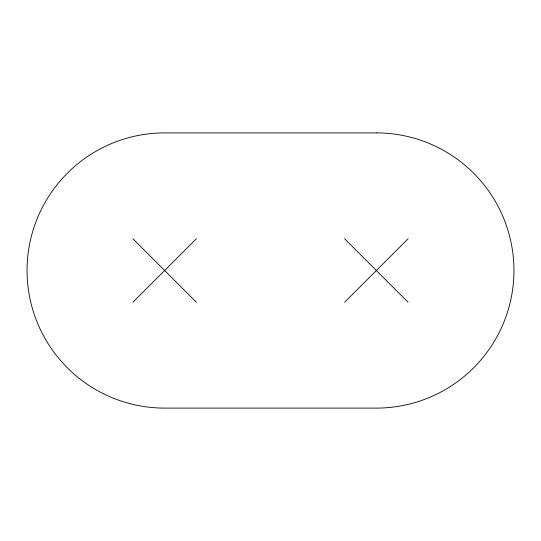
<?xml version="1.0" encoding="UTF-8"?>
<svg xmlns="http://www.w3.org/2000/svg" width="541" height="541" viewBox="0 0 541 541"><rect width="100%" height="100%" fill="white"/><g stroke="black" fill="none" stroke-linecap="round" stroke-linejoin="round"><path stroke-width="0.81" d="M132.897 302.257L196.403 238.743M344.597 302.257L408.103 238.743M344.597 238.743L408.103 302.257M132.897 238.743L196.403 302.257M376.347 132.897L164.653 132.897A137.603 137.603 0 0 0 27.05 270.5A137.603 137.603 0 0 0 164.653 408.103L376.347 408.103A137.603 137.603 0 0 0 513.95 270.5A137.603 137.603 0 0 0 376.347 132.897"/></g></svg>
